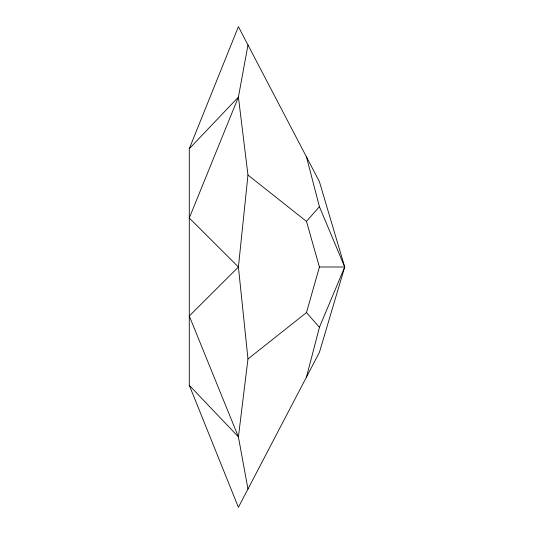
<?xml version="1.0" encoding="UTF-8"?>
<svg xmlns="http://www.w3.org/2000/svg" width="534" height="534" viewBox="0 0 534 534"><rect width="100%" height="100%" fill="white"/><g stroke="black" fill="none" stroke-linecap="round" stroke-linejoin="round"><path stroke-width="0.8" d="M247.97 44.989L238.411 97.081L247.97 175.039L238.411 267L247.97 358.961L238.411 436.919L247.97 489.01M306.476 377.084L319.419 327.329L344.717 267L319.419 181.68L238.411 26.7L189.283 148.726L189.283 385.274L238.411 507.3L319.419 352.32L344.717 267L319.419 206.671L306.476 156.916M247.97 358.961L306.476 312.597L319.419 267L306.476 221.403L247.97 175.039M306.476 221.403L319.419 206.671M189.283 148.726L238.411 97.081L189.283 218.006L238.411 267L189.283 315.994L238.411 436.919L189.283 385.274M319.419 267L344.717 267M306.476 312.597L319.419 327.329"/></g></svg>
